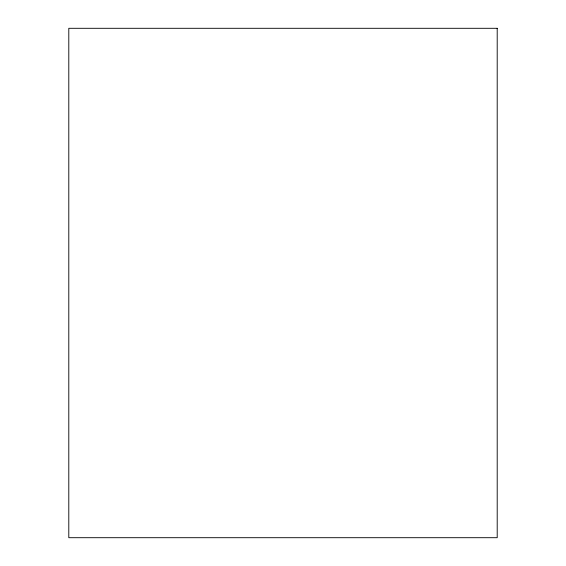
<?xml version="1.0" encoding="UTF-8"?>
<svg xmlns="http://www.w3.org/2000/svg" width="566" height="566" viewBox="0 0 566 566"><rect width="100%" height="100%" fill="white"/><g stroke="black" fill="none" stroke-linecap="round" stroke-linejoin="round"><path stroke-width="0.85" d="M497.203 28.3L68.797 28.3L68.797 537.7L497.203 537.7L497.203 28.3"/></g></svg>
